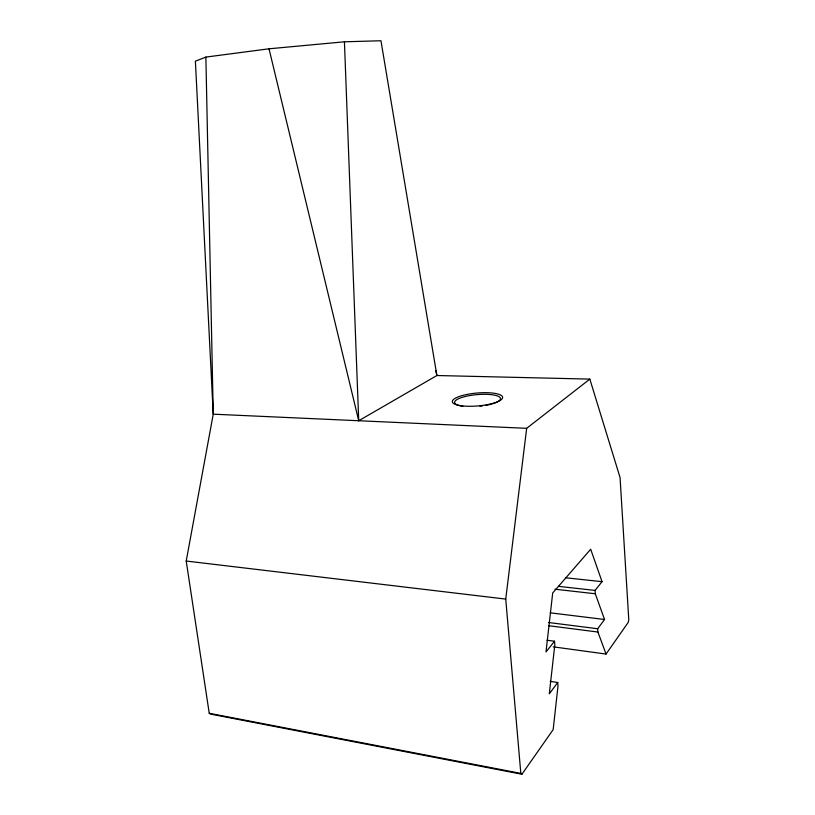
<?xml version="1.0" encoding="UTF-8"?>
<svg xmlns="http://www.w3.org/2000/svg" width="815" height="815" viewBox="0 0 815 815"><rect width="100%" height="100%" fill="white"/><g stroke="black" fill="none" stroke-linecap="round" stroke-linejoin="round"><path stroke-width="1.22" d="M550.186 681.371L557.725 682.512L558 686.057L553.171 729.608L521.916 774.25L520.826 773.384L505.738 599.086L526.663 428.323L589.836 379.107L620.052 477.519L628.783 619.644L628.324 622.232L606.044 654.068L553.212 646.835M521.916 774.25L210.769 714.144L209.241 713.278L186.217 561.036L213.245 414.173L205.879 57.091L269.011 48.798L344.429 41.799L380.962 40.75L436.891 375.521L358.722 420.744L269.011 48.798M557.725 682.512L549.31 693.84L554.811 644.838L554.536 641.232L546.987 640.213M606.044 654.068L597.904 632.033L597.68 628.742L604.547 619.492L595.296 593.758L595.072 590.417L602.041 581.676L590.681 549.239L552.702 592.984L545.999 651.939L554.536 641.232M205.879 57.091L195.386 61.176L213.245 414.173L526.663 428.323M589.836 379.107L436.891 375.521L435.76 370.56M565.355 577.743L602.041 581.676M558.489 586.352L595.072 590.417M554.954 589.214L595.296 593.758M186.217 561.036L505.738 599.086M550.237 612.829L604.547 619.492M548.556 622.507L597.68 628.742M548.801 625.737L597.904 632.033M209.241 713.278L520.826 773.384M344.429 41.799L358.722 420.744M462.889 406.278A23.044 5.919 -4.9 0 1 460.76 397.832A23.044 5.919 -4.9 0 1 494.165 395.071A23.044 5.919 -4.9 0 1 492.443 403.832M491.262 404.179A23.044 5.919 -4.9 0 1 485.923 405.371M482.409 405.931A23.044 5.919 -4.9 0 1 479.994 406.227M462.054 405.86A25.245 6.459 -5 0 0 502.397 398.352A25.245 6.459 -5 0 0 467.963 394.256A25.245 6.459 -5 0 0 462.054 405.86"/></g></svg>
